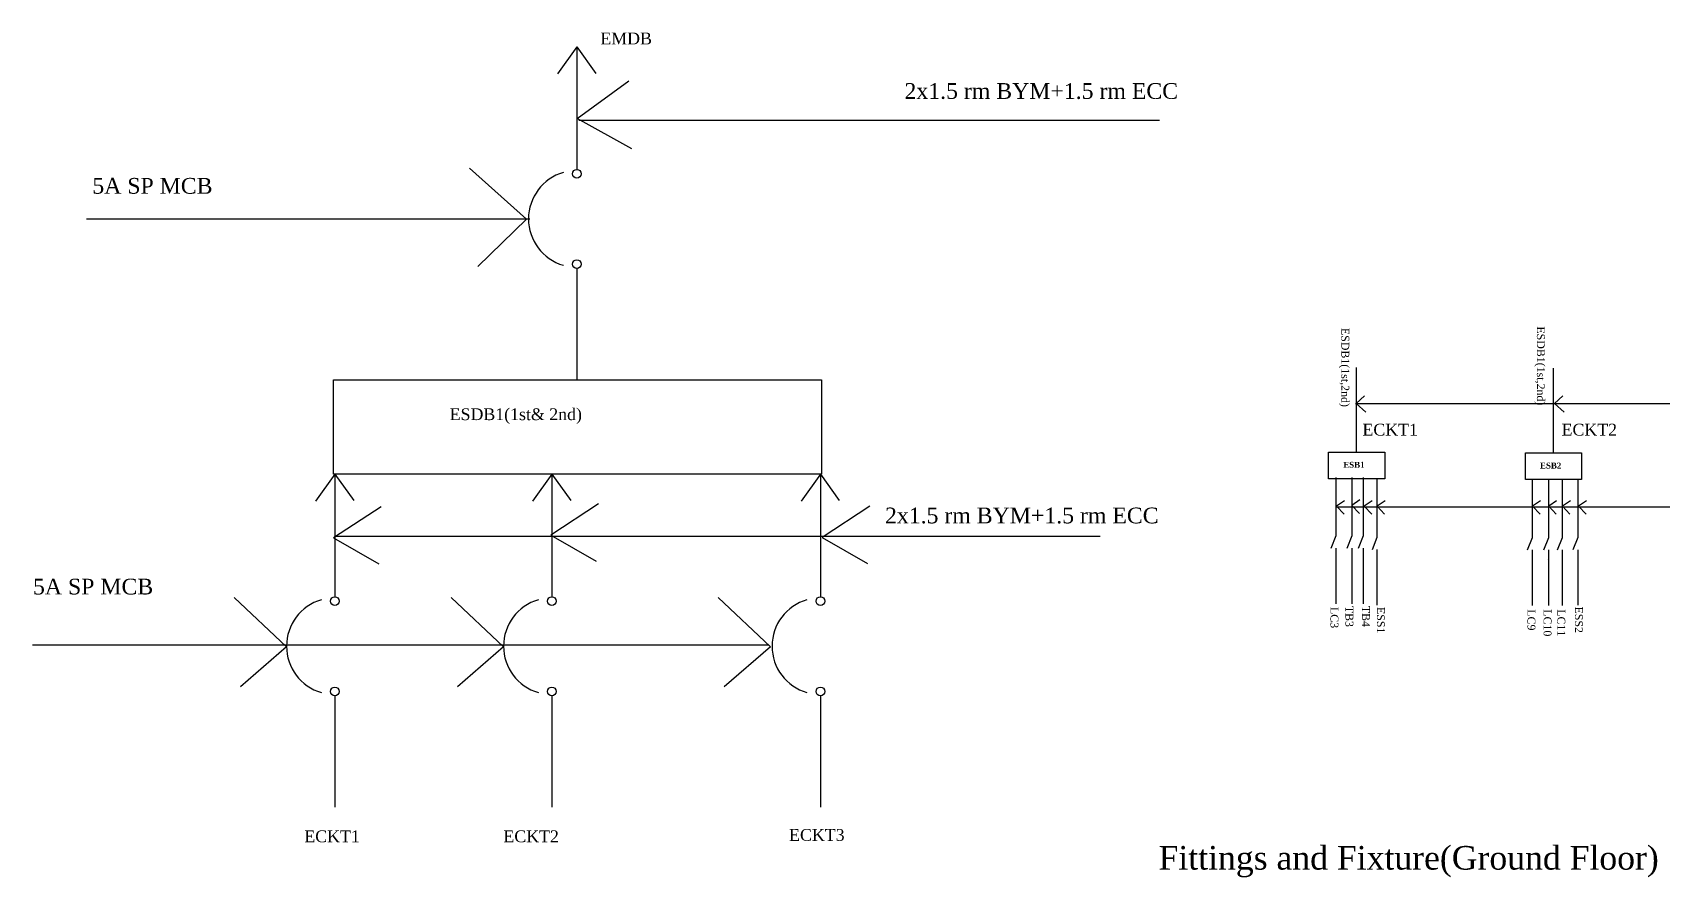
# Model space of a CAD drawing. Header units: inches. Extents: x -7121 to -1666, y 2270 to 5014.
# Drawn here: x -6855 to -4785, y 3941 to 5014 of the extents above; entities that cross this region are included whole.
import ezdxf

# ---------------------------------------------------------------- set-up
doc = ezdxf.new("R2010")
doc.units = ezdxf.units.IN
doc.header["$MEASUREMENT"] = 0
doc.linetypes.add('ACAD_ISO02W100', pattern=[15, 12, -3])
doc.layers.add('Diagram', color=7, linetype='ACAD_ISO02W100')
doc.layers.add('Legends (Fixture Fittings)', color=252, linetype='Continuous')
doc.styles.get("Standard").update_dxf_attribs({"font": 'times.ttf', "height": 6})

# ---------------------------------------------------------------- blocks, each defined once
blk = doc.blocks.new('SWITCH')
at = {"layer": 'Diagram', "linetype": 'Continuous'}
for p, q in [((0, 0), (0, -135.5)), ((0, -148.5), (-12.5, -180)), ((0, -135.5), (0, -148.5)), ((-1, -205), (-1, -205)), ((0, -179.5), (0, -320.5))]:
    blk.add_line(p, q, dxfattribs=at)
blk = doc.blocks.new('breaker')
at = {"layer": 'Diagram', "linetype": 'Continuous'}
for p, q in [((0, 0), (-49, -69)), ((0, 0), (0, -311.5)), ((0, 0), (48, -67.5)), ((0, -563), (0, -846.5))]:
    blk.add_line(p, q, dxfattribs=at)
for centre in [(0, -322.5), (0, -552)]:
    blk.add_circle(centre, 11, dxfattribs=at)
blk.add_arc((0, -437.25), 122.75, 106.14744, 253.8355, dxfattribs=at)

msp = doc.modelspace()

# ---------------------------------------------------------------- linework, layer by layer
at = {"layer": 'Diagram', "linetype": 'Continuous'}
for p, q in [((-6163.09971, 4905), (-6097.59971, 4953)), ((-6093.59971, 4866.5), (-6163.09971, 4905)), ((-6161.09971, 4903), (-5423.09971, 4903)), ((-6300.09971, 4842), (-6227.59971, 4777)), ((-6223.09971, 4777), (-6786.59971, 4777)), ((-6227.59971, 4777), (-6289.09971, 4717)), ((-5172.57557, 4481.23735), (-5172.57557, 4588.73735)), ((-4922.57557, 4480.23735), (-4922.57557, 4587.73735)), ((-4614.5, 4542.5), (-5174, 4542.5)), ((-5173, 4543), (-5162.5, 4553)), ((-5161, 4532), (-5173, 4543)), ((-4921, 4543), (-4910.5, 4553)), ((-4909, 4532), (-4921, 4543)), ((-6412.09971, 4412), (-6472.59971, 4372.5)), ((-6136.09972, 4415.5), (-6196.59972, 4376)), ((-5791.09972, 4412.5), (-5851.59972, 4373)), ((-5198.5, 4412), (-4614.5, 4412)), ((-5188, 4419.5), (-5198, 4412.5)), ((-5198, 4412.5), (-5188.5, 4402.5)), ((-5168.5, 4420.5), (-5178.5, 4413.5)), ((-5178.5, 4413.5), (-5169, 4403.5)), ((-5153, 4419.5), (-5163, 4412.5)), ((-5163, 4412.5), (-5153.5, 4402.5)), ((-5136.5, 4419.5), (-5146.5, 4412.5)), ((-5146.5, 4412.5), (-5137, 4402.5)), ((-4939, 4419.5), (-4949, 4412.5)), ((-4949, 4412.5), (-4939.5, 4402.5)), ((-4918.5, 4419.5), (-4928.5, 4412.5)), ((-4928.5, 4412.5), (-4919, 4402.5)), ((-4901, 4419.5), (-4911, 4412.5)), ((-4911, 4412.5), (-4901.5, 4402.5)), ((-4880.5, 4419.5), (-4890.5, 4412.5)), ((-4890.5, 4412.5), (-4881, 4402.5)), ((-6472.59971, 4372.5), (-6415.09971, 4339.5)), ((-6471.59971, 4374.5), (-5498.59971, 4374.5)), ((-6196.59972, 4376), (-6139.09972, 4343)), ((-5851.59972, 4373), (-5794.09972, 4340)), ((-6599.09971, 4296.5), (-6532.59971, 4234)), ((-6323.09971, 4296.5), (-6256.59971, 4234)), ((-5984.09971, 4296.5), (-5917.59971, 4234)), ((-5919.59971, 4236), (-6855.09971, 4236)), ((-6532.59971, 4234), (-6591.09971, 4183)), ((-6256.59971, 4234), (-6315.09971, 4183)), ((-5917.59971, 4234), (-5976.09971, 4183))]:
    msp.add_line(p, q, dxfattribs=at)
for points in [[(-6472.5529, 4572.92477), (-5852.8029, 4572.92477), (-5852.8029, 4453.42477), (-6472.5529, 4453.42477)], [(-5208.20057, 4481.23735), (-5136.95057, 4481.23735), (-5136.95057, 4447.48735), (-5208.20057, 4447.48735)], [(-4958.20057, 4480.23735), (-4886.95057, 4480.23735), (-4886.95057, 4446.48735), (-4958.20057, 4446.48735)]]:
    msp.add_lwpolyline(points, close=True, dxfattribs=at)

# ---------------------------------------------------------------- block references
at = {"layer": 'Diagram', "linetype": 'Continuous', "xscale": 0.5, "yscale": 0.5, "zscale": 0.5}
for name, p in [('breaker', (-6163.5529, 4996.17477)), ('breaker', (-6471.0529, 4453.42477)), ('breaker', (-6195.3029, 4453.42477)), ('breaker', (-5854.0529, 4453.42477)), ('SWITCH', (-5198.97747, 4449.05256)), ('SWITCH', (-5178.60247, 4449.05256)), ('SWITCH', (-5164.22747, 4449.05256)), ('SWITCH', (-5146.77691, 4447.2418)), ('SWITCH', (-4949.48261, 4446.82054)), ('SWITCH', (-4928.98261, 4446.82054)), ('SWITCH', (-4911.5, 4446.82054)), ('SWITCH', (-4891.63667, 4447.10486))]:
    msp.add_blockref(name, p, dxfattribs=at)

# ---------------------------------------------------------------- texts
at = {"layer": 'Diagram', "linetype": 'Continuous', "attachment_point": 1}
for s, insert, char_height, width in [('EMDB', (-6133.5529, 5014.17477), 15, 70.25), ('2x1.5 rm BYM+1.5 rm ECC', (-5747.16784, 4949.98902), 20, 385.8501121), ('5A SP MCB', (-6779.19942, 4829.53097), 20, 240), ('ESDB1(1st& 2nd)', (-6325.0529, 4536.92477), 15, 277.25), ('ECKT1', (-5165.16777, 4517.31823), 15, 74.5), ('ECKT2', (-4912.16777, 4517.31823), 15, 74.5), ('{\\fTimes New Roman|b1|i0|c0|p18;ESB1}', (-5189.58671, 4468.94854), 7.5, 92.5), ('{\\fTimes New Roman|b1|i0|c0|p18;ESB2}', (-4939.58671, 4467.94854), 7.5, 92.5), ('2x1.5 rm BYM+1.5 rm ECC', (-5771.92319, 4410.83095), 20, 385.8501121), ('5A SP MCB', (-6854.59971, 4320.5), 20, 240), ('ECKT1', (-6509.76748, 4000.81823), 15, 74.5), ('ECKT2', (-6256.76748, 4000.81823), 15, 74.5), ('ECKT3', (-5893.76721, 4002.56346), 15, 74.5)]:
    msp.add_mtext(s, dxfattribs=dict(at, insert=insert, char_height=char_height, width=width))
at = {"layer": 'Diagram', "linetype": 'Continuous', "char_height": 10, "attachment_point": 1, "rotation": 270}
for s, insert, width in [('ESDB1(1st,2nd)', (-5182, 4639), 157.6910616), ('ESDB1(1st,2nd)', (-4933.5, 4641), 157.6910616), ('TB3', (-5176.75394, 4286.06827), 19.5), ('TB4', (-5155.75394, 4286.06827), 19.5), ('ESS2', (-4885.15041, 4285.20397), 19.5), ('LC3', (-5195.75394, 4284.56827), 19.5), ('ESS1', (-5136.75394, 4284.56827), 19.5), ('LC9', (-4945.48033, 4281.64922), 19.5), ('LC10', (-4924.98033, 4281.64922), 19.5), ('LC11', (-4907.49772, 4281.64922), 19.5)]:
    msp.add_mtext(s, dxfattribs=dict(at, insert=insert, width=width))
at = {"layer": 'Legends (Fixture Fittings)', "insert": (-5106.47578, 3981.00473), "char_height": 30, "width": 2081.385193, "attachment_point": 2}
msp.add_mtext('Fittings and Fixture(Ground Floor) ', dxfattribs=at)

doc.saveas('drawing.dxf')
